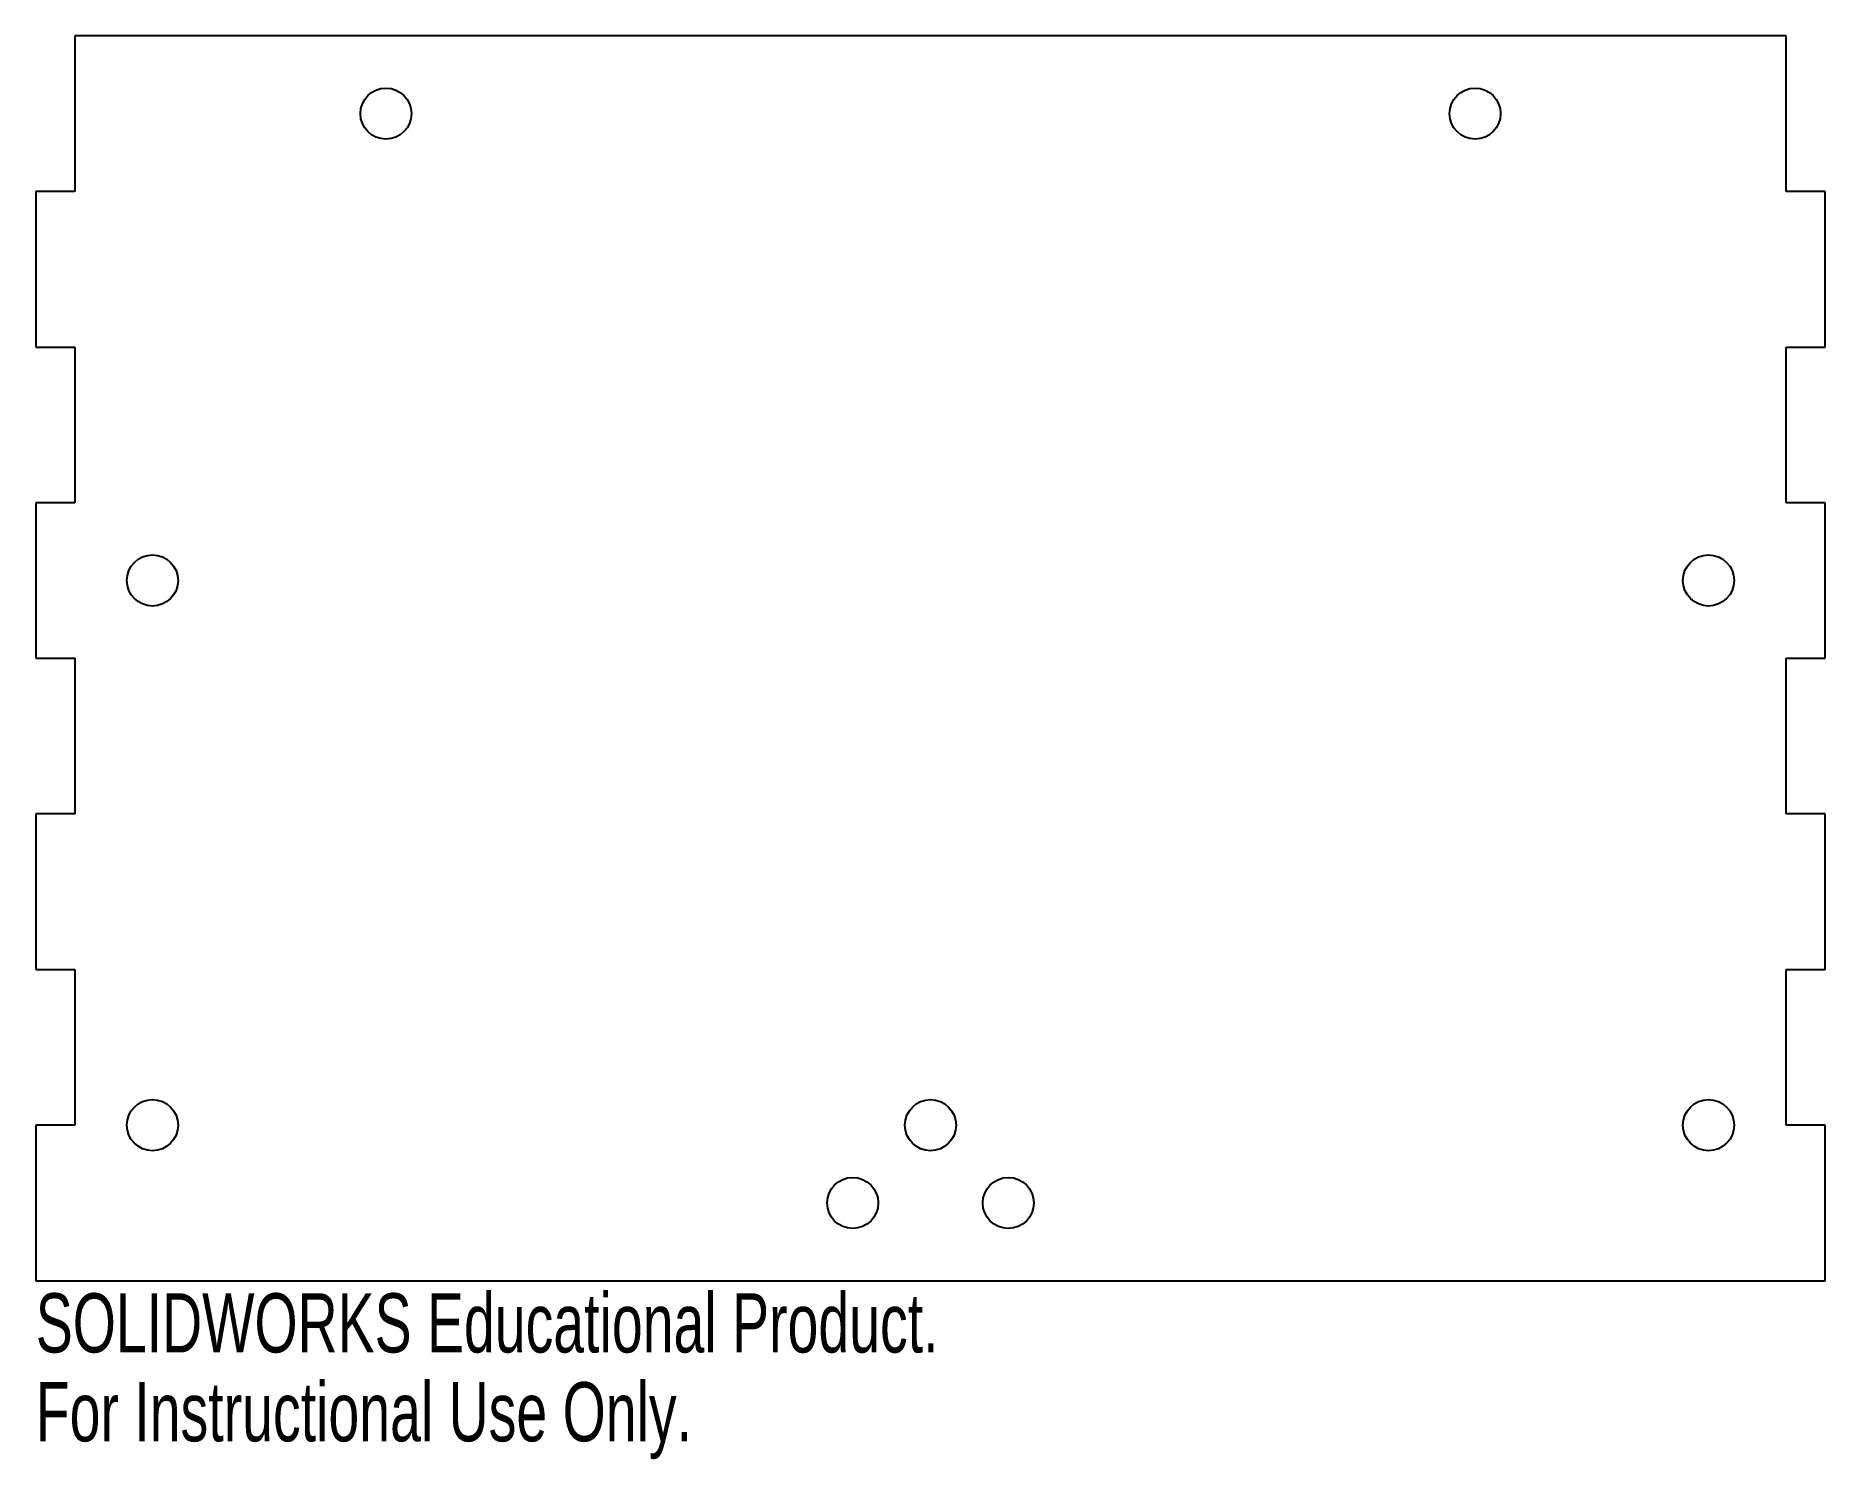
# Model space of a CAD drawing. Header units: inches. Extents: x 0 to 5.75, y -0.55 to 4.02.
import ezdxf

# ---------------------------------------------------------------- set-up
doc = ezdxf.new("R2010")
doc.units = ezdxf.units.IN
doc.header["$MEASUREMENT"] = 0
doc.styles.add('SLDTEXTSTYLE0', font='TXT', dxfattribs={"width": 0.7})

msp = doc.modelspace()

# ---------------------------------------------------------------- linework, layer by layer
at = {"color": 7, "linetype": 'Continuous', "lineweight": 25}
for p, q in [((0.125, 4.0208), (0.125, 3.5208)), ((5.625, 4.0208), (0.125, 4.0208)), ((5.625, 3.5208), (5.625, 4.0208)), ((0, 3.5208), (0, 3.0208)), ((0.125, 3.5208), (0, 3.5208)), ((5.75, 3.5208), (5.625, 3.5208)), ((5.75, 3.0208), (5.75, 3.5208)), ((0, 3.0208), (0.125, 3.0208)), ((0.125, 3.0208), (0.125, 2.5208)), ((5.625, 3.0208), (5.75, 3.0208)), ((5.625, 2.5208), (5.625, 3.0208)), ((0, 2.5208), (0, 2.0208)), ((0.125, 2.5208), (0, 2.5208)), ((5.75, 2.5208), (5.625, 2.5208)), ((5.75, 2.0208), (5.75, 2.5208)), ((0, 2.0208), (0.125, 2.0208)), ((0.125, 2.0208), (0.125, 1.5208)), ((5.625, 2.0208), (5.75, 2.0208)), ((5.625, 1.5208), (5.625, 2.0208)), ((0, 1.5208), (0, 1.0208)), ((0.125, 1.5208), (0, 1.5208)), ((5.75, 1.5208), (5.625, 1.5208)), ((5.75, 1.0208), (5.75, 1.5208)), ((0, 1.0208), (0.125, 1.0208)), ((0.125, 1.0208), (0.125, 0.5208)), ((5.625, 1.0208), (5.75, 1.0208)), ((5.625, 0.5208), (5.625, 1.0208)), ((0.125, 0.5208), (0, 0.5208)), ((0, 0.5208), (0, 0.0208)), ((5.75, 0.5208), (5.625, 0.5208)), ((5.75, 0.0208), (5.75, 0.5208)), ((0, 0.0208), (5.75, 0.0208))]:
    msp.add_line(p, q, dxfattribs=at)
for centre in [(1.125, 3.7708), (4.625, 3.7708), (0.375, 2.2708), (5.375, 2.2708), (0.375, 0.5208), (2.875, 0.5208), (5.375, 0.5208), (2.625, 0.2708), (3.125, 0.2708)]:
    msp.add_circle(centre, 0.082, dxfattribs=at)

# ---------------------------------------------------------------- texts
at = {"color": 7, "linetype": 'Continuous', "char_height": 0.1903, "attachment_point": 1, "style": 'SLDTEXTSTYLE0'}
for s, insert in [('SOLIDWORKS Educational Product.', (0, -0.0193)), ('For Instructional Use Only.', (0, -0.3048))]:
    msp.add_mtext(s, dxfattribs=dict(at, insert=insert))

doc.saveas('drawing.dxf')
